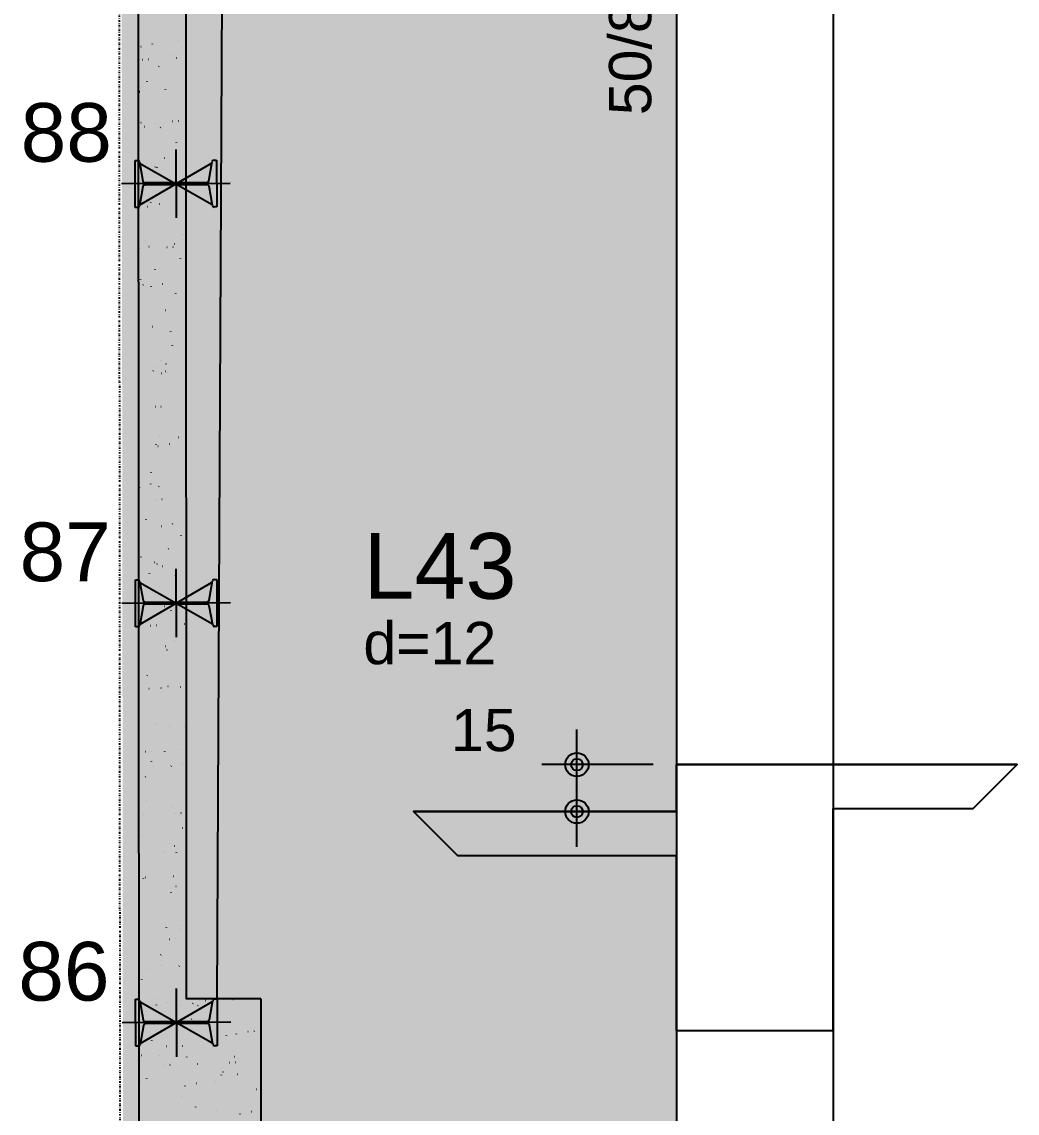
# Model space of a CAD drawing. Header units: millimetres. Extents: x 2609 to 8562, y 1432 to 7136.
# Drawn here: x 3730.1 to 4048, y 2367.9 to 2716.6 of the extents above; entities that cross this region are included whole.
import ezdxf

# ---------------------------------------------------------------- set-up
doc = ezdxf.new("R2010")
doc.units = ezdxf.units.MM
doc.linetypes.add('ESTILO_TQS_0003', pattern=[1.5, 0.5, -0.4, 0.1, -0.5])
for name, color, linetype in [('1', 4, 'Continuous'), ('10', 13, 'Continuous'), ('11', 22, 'Continuous'), ('13', 76, 'Continuous'), ('133', 176, 'Continuous'), ('18', 9, 'Continuous'), ('19', 5, 'Continuous'), ('24', 5, 'ESTILO_TQS_0003'), ('26', 1, 'Continuous'), ('30', 15, 'Continuous'), ('49', 20, 'Continuous'), ('51', 6, 'Continuous'), ('52', 21, 'Continuous')]:
    doc.layers.add(name, color=color, linetype=linetype)
doc.styles.get("Standard").update_dxf_attribs({"font": 'arial.ttf'})

# ---------------------------------------------------------------- blocks, each defined once
blk = doc.blocks.new('_H9EFD498501-008')
for p, q in [((221.33624, 686.966071), (221.411169, 686.969342)), ((191.437375, 685.660658), (191.437375, 685.660658)), ((191.664508, 685.670575), (191.739437, 685.673847)), ((196.880736, 685.103059), (196.890525, 685.177417)), ((200.506085, 686.056607), (200.581014, 686.059878)), ((204.868099, 684.869116), (204.941321, 684.885349)), ((208.529209, 685.680765), (208.602431, 685.696997)), ((210.1554, 685.013815), (210.201057, 685.073316)), ((210.621448, 686.498253), (210.696377, 686.501525)), ((212.494664, 686.580039), (212.569592, 686.583311)), ((191.437375, 681.891596), (191.437375, 681.891596)), ((191.437375, 681.891596), (191.437375, 681.891596)), ((191.437375, 681.891596), (191.437375, 681.891596)), ((208.14405, 680.617023), (208.153839, 680.691381)), ((203.900377, 676.862109), (203.946034, 676.921611)), ((226.092313, 676.683853), (226.165535, 676.700086)), ((228.132336, 676.816124), (228.177993, 676.875626)), ((195.392737, 673.800587), (195.402526, 673.874946)), ((219.304574, 675.350224), (219.314364, 675.424582)), ((222.431203, 675.872205), (222.504425, 675.888438)), ((200.156494, 671.982986), (200.202151, 672.042488)), ((205.223985, 672.057456), (205.297208, 672.073689)), ((191.437375, 669.001039), (191.437375, 669.001039)), ((192.043989, 669.135522), (192.117211, 669.151755)), ((197.759496, 668.859157), (197.805153, 668.918659)), ((206.553262, 668.533789), (206.563051, 668.608147)), ((210.048424, 666.3691), (210.123353, 666.372371)), ((220.163787, 666.810746), (220.238716, 666.814017)), ((221.877313, 668.664419), (221.92297, 668.72392)), ((222.037003, 666.892532), (222.111932, 666.895804)), ((191.437375, 665.556524), (191.437375, 665.556524)), ((191.437375, 665.556524), (191.437375, 665.556524)), ((191.437375, 665.556524), (191.437375, 665.556524)), ((199.333632, 665.901282), (199.408561, 665.904553)), ((201.206847, 665.983068), (201.281776, 665.98634)), ((217.640365, 662.709302), (217.650155, 662.78366)), ((218.13343, 663.785296), (218.179087, 663.844797)), ((222.787089, 663.060545), (222.860311, 663.076778)), ((191.437375, 660.62001), (191.437375, 660.62001)), ((191.504472, 660.707452), (191.550129, 660.766953)), ((193.801949, 661.717353), (193.811738, 661.791712)), ((205.945983, 659.326962), (206.019205, 659.343195)), ((209.607093, 660.13861), (209.680315, 660.154843)), ((215.736432, 660.661467), (215.782089, 660.720968)), ((191.437375, 656.110481), (191.437375, 656.110481)), ((191.437375, 656.110481), (191.437375, 656.110481)), ((191.437375, 656.110481), (191.437375, 656.110481)), ((204.889053, 655.892867), (204.898842, 655.967225)), ((228.903679, 658.223266), (228.913469, 658.297624)), ((209.481408, 652.509761), (209.527065, 652.569263)), ((192.13774, 649.076431), (192.147529, 649.15079)), ((216.152367, 651.40683), (216.162156, 651.481189)), ((223.509087, 650.33005), (223.582309, 650.346283)), ((227.170197, 651.141699), (227.243419, 651.157932)), ((191.437375, 645.452389), (191.437375, 645.452389)), ((191.437375, 645.452389), (191.437375, 645.452389)), ((198.760608, 645.772128), (198.835537, 645.7754)), ((205.737525, 647.630638), (205.783182, 647.69014)), ((206.30187, 646.515302), (206.375092, 646.531535)), ((208.875971, 646.213775), (208.9509, 646.217046)), ((210.749187, 646.295561), (210.824115, 646.298832)), ((219.590763, 646.681592), (219.665692, 646.684864)), ((227.312891, 646.140031), (227.322681, 646.21439)), ((229.706127, 647.123239), (229.781055, 647.12651)), ((191.437375, 643.756634), (191.437375, 643.756634)), ((191.437375, 643.219923), (191.437375, 643.219923)), ((193.121873, 643.593367), (193.195096, 643.6096)), ((203.340527, 644.50681), (203.386184, 644.566311)), ((203.401054, 644.590395), (203.410843, 644.664753)), ((227.458344, 644.312071), (227.504001, 644.371572)), ((214.561579, 639.323596), (214.571368, 639.397954)), ((223.714461, 639.432948), (223.760118, 639.492449)), ((197.085503, 636.355104), (197.13116, 636.414605)), ((210.684977, 634.596456), (210.758199, 634.612689)), ((221.317463, 636.309119), (221.36312, 636.36862)), ((223.864973, 637.518391), (223.938195, 637.534624)), ((193.341621, 631.475981), (193.387278, 631.535482)), ((201.810266, 632.507161), (201.820056, 632.581519)), ((207.023867, 633.784808), (207.097089, 633.801041)), ((225.648682, 633.499109), (225.658472, 633.573468)), ((191.437375, 630.329366), (191.437375, 630.329366)), ((191.437375, 630.329366), (191.437375, 630.329366)), ((191.437375, 630.329366), (191.437375, 630.329366)), ((191.437375, 628.99432), (191.437375, 628.99432)), ((191.437375, 628.99432), (191.437375, 628.99432)), ((191.437375, 628.99432), (191.437375, 628.99432)), ((215.062439, 628.157413), (215.108096, 628.216915)), ((191.437375, 625.348254), (191.437375, 625.348254)), ((191.437375, 625.348254), (191.437375, 625.348254)), ((191.437375, 625.348254), (191.437375, 625.348254)), ((197.588155, 625.616803), (197.663084, 625.620075)), ((199.46137, 625.69859), (199.536299, 625.701861)), ((208.302947, 626.084621), (208.377876, 626.087893)), ((212.89737, 626.682674), (212.907159, 626.757033)), ((218.41831, 626.526267), (218.493239, 626.529539)), ((220.291526, 626.608054), (220.366454, 626.611325)), ((224.586971, 624.787896), (224.660193, 624.804129)), ((228.248081, 625.599545), (228.321303, 625.615778)), ((229.133103, 626.994085), (229.208031, 626.997357)), ((207.379754, 620.973148), (207.452976, 620.989381)), ((211.318557, 623.27829), (211.364214, 623.337792)), ((224.160684, 622.196638), (224.170473, 622.270996)), ((191.437375, 617.438808), (191.437375, 617.438808)), ((194.199758, 618.051213), (194.27298, 618.067446)), ((200.146057, 619.866239), (200.155847, 619.940597)), ((208.921558, 620.154462), (208.967216, 620.213963)), ((211.409371, 615.380203), (211.419161, 615.454561)), ((229.295492, 615.0806), (229.34115, 615.140101)), ((202.666535, 612.002756), (202.712192, 612.062257)), ((224.942857, 611.976237), (225.01608, 611.99247)), ((226.898494, 611.956771), (226.944151, 612.016272)), ((198.658059, 608.563767), (198.667848, 608.638126)), ((198.922652, 607.123633), (198.968309, 607.183134)), ((208.101751, 608.242653), (208.174973, 608.258886)), ((211.762861, 609.054302), (211.836083, 609.070535)), ((222.569896, 610.113404), (222.579685, 610.187762)), ((227.96065, 606.83876), (228.035578, 606.842032)), ((229.833865, 606.920547), (229.908794, 606.923818)), ((191.437375, 605.24412), (191.437375, 605.24412)), ((191.437375, 605.24412), (191.437375, 605.24412)), ((191.437375, 604.54825), (191.437375, 604.54825)), ((191.437375, 604.54825), (191.437375, 604.54825)), ((191.437375, 604.54825), (191.437375, 604.54825)), ((196.525654, 603.999804), (196.571311, 604.059306)), ((197.015131, 605.48765), (197.09006, 605.490921)), ((207.130494, 605.929296), (207.205423, 605.932567)), ((209.00371, 606.011082), (209.078638, 606.014354)), ((209.818583, 603.296968), (209.828373, 603.371327)), ((217.845286, 606.397114), (217.920215, 606.400385)), ((220.643471, 603.805065), (220.689128, 603.864567)), ((229.325965, 600.057391), (229.399187, 600.073624)), ((191.437375, 597.368631), (191.437375, 597.368631)), ((191.437375, 597.368631), (191.437375, 597.368631)), ((197.067271, 596.480533), (197.07706, 596.554892)), ((216.899588, 598.925942), (216.945245, 598.985444)), ((220.905687, 597.472482), (220.915476, 597.54684)), ((225.664855, 599.245742), (225.738077, 599.261975)), ((208.457638, 595.430994), (208.53086, 595.447227)), ((214.50259, 595.802114), (214.548247, 595.861615)), ((191.437375, 591.657692), (191.437375, 591.657692)), ((191.437375, 591.657692), (191.437375, 591.657692)), ((191.437375, 591.657692), (191.437375, 591.657692)), ((191.616532, 591.69741), (191.689754, 591.713643)), ((195.277642, 592.509059), (195.350864, 592.525292)), ((208.154374, 590.656047), (208.164164, 590.730405)), ((206.55747, 585.800143), (206.632399, 585.803414)), ((208.247566, 587.650408), (208.293223, 587.709909)), ((216.672833, 586.241789), (216.747762, 586.24506)), ((218.546049, 586.323575), (218.620977, 586.326847)), ((219.417688, 586.17001), (219.427478, 586.244369)), ((226.020742, 586.434082), (226.093964, 586.450315)), ((227.387626, 586.709607), (227.462554, 586.712878)), ((191.437375, 585.139985), (191.437375, 585.139985)), ((191.437375, 585.139985), (191.437375, 585.139985)), ((191.437375, 585.139985), (191.437375, 585.139985)), ((195.403062, 583.839611), (195.412851, 583.91397)), ((195.842678, 585.332325), (195.917607, 585.335596)), ((197.715893, 585.414111), (197.790822, 585.417382)), ((204.503683, 582.771285), (204.54934, 582.830786)), ((209.179635, 582.700499), (209.252858, 582.716732)), ((212.840745, 583.512148), (212.913968, 583.528381)), ((191.972418, 578.885751), (192.045641, 578.901984)), ((202.106685, 579.647456), (202.152342, 579.706958)), ((206.666376, 579.353575), (206.676165, 579.427933)), ((226.224502, 579.452717), (226.270159, 579.512219)), ((191.437375, 578.767135), (191.437375, 578.767135)), ((191.437375, 578.767135), (191.437375, 578.767135)), ((193.915063, 572.53714), (193.924852, 572.611498)), ((217.8269, 574.086776), (217.83669, 574.161134)), ((222.480619, 574.573594), (222.526276, 574.633096)), ((226.742739, 573.703588), (226.815961, 573.719821)), ((195.851661, 571.495751), (195.897319, 571.555252)), ((209.535522, 569.88884), (209.608744, 569.905073)), ((220.083621, 571.449766), (220.129278, 571.509267)), ((191.437375, 565.876577), (191.437375, 565.876577)), ((191.437375, 565.876577), (191.437375, 565.876577)), ((191.437375, 565.876577), (191.437375, 565.876577)), ((191.437375, 565.742941), (191.437375, 565.742941)), ((191.437375, 565.742941), (191.437375, 565.742941)), ((191.437375, 565.742941), (191.437375, 565.742941)), ((191.437375, 565.03585), (191.437375, 565.03585)), ((191.437375, 565.03585), (191.437375, 565.03585)), ((192.107779, 566.616628), (192.153436, 566.676129)), ((192.694416, 566.155256), (192.767638, 566.171489)), ((195.269654, 565.203171), (195.344583, 565.206443)), ((196.355526, 566.966905), (196.428748, 566.983138)), ((205.075588, 567.270341), (205.085377, 567.344699)), ((205.385017, 565.644817), (205.459946, 565.648089)), ((207.258233, 565.726604), (207.333161, 565.729875)), ((216.099809, 566.112635), (216.174738, 566.115907)), ((226.215173, 566.554282), (226.290101, 566.557553)), ((228.088388, 566.636068), (228.163317, 566.63934)), ((228.914004, 568.262289), (228.923793, 568.336648)), ((213.828597, 563.29806), (213.874254, 563.357562)), ((216.162691, 561.445854), (216.172481, 561.520212)), ((192.324275, 560.453906), (192.334065, 560.528264)), ((210.084715, 558.418937), (210.130372, 558.478438)), ((213.91863, 557.969993), (213.991852, 557.986226)), ((227.098626, 560.891928), (227.171848, 560.908161)), ((203.411379, 554.629419), (203.421168, 554.703777)), ((207.687716, 555.295108), (207.733374, 555.35461)), ((210.25752, 557.158345), (210.330742, 557.174578)), ((227.426005, 556.959818), (227.435795, 557.034176)), ((191.437375, 553.717234), (191.437375, 553.717234)), ((191.437375, 553.717234), (191.437375, 553.717234)), ((191.437375, 552.986019), (191.437375, 552.986019)), ((191.437375, 552.986019), (191.437375, 552.986019)), ((193.050302, 553.343597), (193.123525, 553.35983)), ((214.674693, 550.143383), (214.684482, 550.217741)), ((227.820623, 548.161434), (227.893845, 548.177667)), ((228.061651, 550.221246), (228.107308, 550.280748)), ((191.437375, 544.931716), (191.437375, 544.931716)), ((191.437375, 544.931716), (191.437375, 544.931716)), ((191.437375, 544.931716), (191.437375, 544.931716)), ((194.097201, 545.047846), (194.17213, 545.051118)), ((195.970416, 545.129632), (196.045345, 545.132904)), ((201.432693, 547.143403), (201.47835, 547.202904)), ((204.811993, 545.515664), (204.886922, 545.518935)), ((210.613406, 544.346685), (210.686628, 544.362918)), ((214.927356, 545.95731), (215.002285, 545.960582)), ((216.800572, 546.039097), (216.8755, 546.042368)), ((225.642149, 546.425128), (225.717077, 546.4284)), ((225.664652, 547.097418), (225.710309, 547.156919)), ((225.835217, 544.876584), (225.845007, 544.950942)), ((193.7723, 540.613102), (193.845522, 540.629335)), ((197.43341, 541.424751), (197.506632, 541.440984)), ((197.68881, 542.26428), (197.734467, 542.323781)), ((201.92338, 543.326947), (201.93317, 543.401306)), ((191.437375, 540.095462), (191.437375, 540.095462)), ((191.437375, 540.095462), (191.437375, 540.095462)), ((191.437375, 540.095462), (191.437375, 540.095462)), ((195.291812, 539.140451), (195.337469, 539.199952)), ((213.083905, 538.060148), (213.093694, 538.134507)), ((219.409629, 538.945712), (219.455286, 539.005214)), ((191.437375, 534.117251), (191.437375, 534.117251)), ((191.437375, 534.117251), (191.437375, 534.117251)), ((215.665746, 534.066589), (215.711403, 534.126091)), ((228.17651, 535.349774), (228.249732, 535.366007)), ((200.332592, 531.243713), (200.342382, 531.318072)), ((211.335404, 531.616191), (211.408626, 531.632424)), ((213.268748, 530.94276), (213.314405, 531.002262)), ((214.996514, 532.427839), (215.069736, 532.444072)), ((224.171008, 532.235662), (224.180798, 532.31002)), ((191.437375, 527.204904), (191.437375, 527.204904)), ((191.437375, 527.204904), (191.437375, 527.204904)), ((194.128187, 527.801443), (194.201409, 527.817675)), ((191.437375, 524.827581), (191.437375, 524.827581)), ((191.437375, 524.827581), (191.437375, 524.827581)), ((193.524177, 524.918693), (193.599106, 524.921964)), ((203.63954, 525.360339), (203.714469, 525.36361)), ((205.512756, 525.442125), (205.587684, 525.445397)), ((211.419696, 525.419226), (211.429485, 525.493585)), ((214.354332, 525.828157), (214.429261, 525.831428)), ((224.469696, 526.269803), (224.544624, 526.273075)), ((226.342911, 526.35159), (226.41784, 526.354861)), ((207.013724, 522.791055), (207.059381, 522.850556)), ((222.68301, 520.93319), (222.692799, 521.007549)), ((228.898507, 522.619279), (228.97173, 522.635512)), ((198.668383, 518.602791), (198.678173, 518.67715)), ((203.269841, 517.911932), (203.315498, 517.971433)), ((211.69129, 518.804531), (211.764513, 518.820764)), ((191.437375, 514.314346), (191.437375, 514.314346)), ((191.437375, 514.314346), (191.437375, 514.314346)), ((191.437375, 514.314346), (191.437375, 514.314346)), ((194.850184, 515.070948), (194.923406, 515.087181)), ((198.511294, 515.882596), (198.584516, 515.898829)), ((200.872843, 514.788103), (200.9185, 514.847604)), ((209.931697, 514.116755), (209.941487, 514.191113)), ((224.99066, 514.593364), (225.036317, 514.652866)), ((221.246777, 509.714241), (221.292434, 509.773743)), ((229.254394, 509.80762), (229.327616, 509.823853)), ((194.61782, 506.636397), (194.663477, 506.695899)), ((197.180385, 507.30032), (197.190174, 507.374678)), ((212.413288, 506.074036), (212.48651, 506.090269)), ((213.181879, 505.672832), (213.256808, 505.676103)), ((215.055095, 505.754618), (215.130023, 505.75789)), ((216.074398, 506.885685), (216.14762, 506.901918)), ((218.849779, 506.590412), (218.895436, 506.649914)), ((221.092222, 508.849956), (221.102011, 508.924314)), ((223.896672, 506.14065), (223.9716, 506.143921)), ((191.437375, 504.723446), (191.437375, 504.723446)), ((191.437375, 504.723446), (191.437375, 504.723446)), ((191.437375, 504.723446), (191.437375, 504.723446)), ((191.437375, 502.491562), (191.437375, 502.491562)), ((192.351724, 504.763368), (192.426653, 504.766639)), ((194.224939, 504.845154), (194.299868, 504.848425)), ((195.206071, 502.259288), (195.279293, 502.275521)), ((203.066516, 505.231186), (203.141445, 505.234457)), ((208.340909, 502.033521), (208.350699, 502.107879)), ((191.437375, 501.423789), (191.437375, 501.423789)), ((191.437375, 501.423789), (191.437375, 501.423789)), ((195.589597, 495.217086), (195.599386, 495.291444)), ((212.594755, 498.438707), (212.640413, 498.498208)), ((219.428013, 496.209034), (219.437802, 496.283392)), ((229.976392, 497.077125), (230.049614, 497.093358)), ((208.850873, 493.559584), (208.89653, 493.619085)), ((212.769174, 493.262377), (212.842397, 493.27861)), ((191.437375, 488.533231), (191.437375, 488.533231)), ((191.437375, 488.533231), (191.437375, 488.533231)), ((191.437375, 488.533231), (191.437375, 488.533231)), ((195.928068, 489.528794), (196.001291, 489.545027)), ((199.589178, 490.340442), (199.662401, 490.356675)), ((206.453875, 490.435755), (206.499532, 490.495256)), ((206.6767, 489.392599), (206.68649, 489.466957)), ((201.894063, 485.07586), (201.968992, 485.079132)), ((203.767279, 485.157647), (203.842207, 485.160918)), ((212.608855, 485.543678), (212.683784, 485.54695)), ((217.940014, 484.906563), (217.949804, 484.980921)), ((222.724219, 485.985325), (222.799147, 485.988596)), ((224.597434, 486.067111), (224.672363, 486.070382)), ((226.827809, 485.361893), (226.873466, 485.421395)), ((191.437375, 484.619312), (191.437375, 484.619312)), ((191.437375, 484.619312), (191.437375, 484.619312)), ((191.7787, 484.634214), (191.853628, 484.637486)), ((193.925388, 482.576164), (193.935177, 482.650522)), ((200.198851, 482.284049), (200.244508, 482.343551)), ((217.152282, 481.343531), (217.225504, 481.359764)), ((224.43081, 482.238064), (224.476468, 482.297566)), ((205.188702, 478.090127), (205.198491, 478.164486)), ((213.491172, 480.531882), (213.564394, 480.548115)), ((229.100539, 479.639764), (229.110328, 479.714122)), ((191.437375, 475.642673), (191.437375, 475.642673)), ((191.437375, 475.642673), (191.437375, 475.642673)), ((194.05797, 474.281097), (194.103627, 474.340599)), ((196.283955, 476.717134), (196.357177, 476.733367)), ((196.454968, 477.404926), (196.500625, 477.464428)), ((191.437375, 470.865872), (191.437375, 470.865872)), ((191.437375, 470.865872), (191.437375, 470.865872)), ((192.437389, 471.273692), (192.447179, 471.34805)), ((216.349226, 472.823328), (216.359016, 472.897687)), ((218.175787, 474.086359), (218.221444, 474.14586)), ((213.847059, 467.720223), (213.920281, 467.736456)), ((214.431904, 469.207236), (214.477561, 469.266737)), ((191.437375, 464.515177), (191.437375, 464.515177)), ((192.479462, 464.560675), (192.554391, 464.563947)), ((197.005953, 463.986639), (197.079175, 464.002872)), ((200.667063, 464.798288), (200.740285, 464.814521)), ((201.321039, 464.946707), (201.395968, 464.949978)), ((203.597914, 466.006893), (203.607703, 466.081252)), ((211.436402, 465.388353), (211.511331, 465.391625)), ((212.034906, 466.083407), (212.080563, 466.142908)), ((213.309618, 465.47014), (213.384546, 465.473411)), ((222.151194, 465.856171), (222.226123, 465.859443)), ((227.43633, 466.998842), (227.446119, 467.0732)), ((191.437375, 463.677834), (191.437375, 463.677834)), ((191.437375, 463.677834), (191.437375, 463.677834)), ((191.437375, 463.677834), (191.437375, 463.677834)), ((191.437375, 462.752116), (191.437375, 462.752116)), ((191.437375, 462.752116), (191.437375, 462.752116)), ((191.437375, 462.752116), (191.437375, 462.752116)), ((205.779882, 457.931701), (205.825539, 457.991203)), ((214.685017, 460.182406), (214.694807, 460.256765)), ((230.011842, 457.885716), (230.057499, 457.945218)), ((201.933705, 453.365971), (201.943494, 453.44033)), ((214.569056, 454.989728), (214.642278, 455.005961)), ((218.230166, 455.801377), (218.303388, 455.81761)), ((225.948331, 455.69637), (225.958121, 455.770729)), ((191.437375, 449.861558), (191.437375, 449.861558)), ((191.437375, 449.861558), (191.437375, 449.861558)), ((197.361839, 451.17498), (197.435061, 451.191213)), ((199.639001, 449.92875), (199.684658, 449.988251)), ((202.035999, 453.052578), (202.081656, 453.11208)), ((213.197019, 448.879935), (213.206808, 448.954293)), ((223.756818, 449.734011), (223.802475, 449.793512)), ((191.437375, 444.411042), (191.437375, 444.411042)), ((191.437375, 444.411042), (191.437375, 444.411042)), ((191.437375, 444.411042), (191.437375, 444.411042)), ((200.148586, 444.791382), (200.223515, 444.794653)), ((202.021802, 444.873168), (202.09673, 444.87644)), ((210.863378, 445.2592), (210.938307, 445.262471)), ((220.012935, 444.854888), (220.058592, 444.914389)), ((220.978742, 445.700846), (221.05367, 445.704118)), ((222.851957, 445.782632), (222.926886, 445.785904)), ((224.357543, 443.613136), (224.367333, 443.687494)), ((193.383978, 441.777044), (193.429635, 441.836545)), ((200.445706, 442.0635), (200.455496, 442.137858)), ((214.924943, 442.178069), (214.998165, 442.194302)), ((217.615937, 441.731059), (217.661594, 441.79056)), ((191.437375, 439.240183), (191.437375, 439.240183)), ((191.437375, 436.971), (191.437375, 436.971)), ((191.437375, 436.971), (191.437375, 436.971)), ((191.437375, 436.971), (191.437375, 436.971)), ((198.083837, 438.444485), (198.157059, 438.460718)), ((201.744947, 439.256134), (201.818169, 439.272367)), ((211.606231, 436.796701), (211.61602, 436.871059)), ((211.360914, 433.579353), (211.406571, 433.638855)), ((198.854918, 429.980266), (198.864708, 430.054624)), ((215.64694, 429.447574), (215.720163, 429.463807)), ((219.30805, 430.259222), (219.381273, 430.275455)), ((222.693334, 430.972214), (222.703124, 431.046572)), ((198.439723, 425.632826), (198.512945, 425.649059)), ((205.220033, 425.576402), (205.26569, 425.635903)), ((207.617031, 428.70023), (207.662688, 428.759732)), ((220.405717, 425.571693), (220.480646, 425.574964)), ((229.337849, 425.381663), (229.383507, 425.441164)), ((191.437375, 424.306908), (191.437375, 424.306908)), ((191.437375, 424.306908), (191.437375, 424.306908)), ((191.437375, 424.080443), (191.437375, 424.080443)), ((191.437375, 424.080443), (191.437375, 424.080443)), ((199.575562, 424.662228), (199.650491, 424.6655)), ((209.690925, 425.103875), (209.765854, 425.107146)), ((209.942022, 424.155779), (209.951811, 424.230137)), ((211.564141, 425.185661), (211.639069, 425.188933)), ((197.497537, 419.669931), (197.497537, 419.669931)), ((197.497537, 419.669931), (197.497537, 419.669931)), ((199.869303, 418.603195), (199.869303, 418.603195)), ((199.869303, 418.603195), (199.869303, 418.603195)), ((221.205336, 419.669743), (221.215125, 419.744101)), ((225.593967, 420.50254), (225.639624, 420.562041)), ((216.002827, 416.635914), (216.076049, 416.652147)), ((223.196969, 417.378711), (223.242626, 417.438212)), ((208.125946, 414.889652), (208.125946, 414.889652)), ((208.125946, 414.889652), (208.125946, 414.889652)), ((208.688786, 414.636506), (208.688786, 414.636506)), ((217.910305, 410.488996), (217.910305, 410.488996)), ((217.910305, 410.488996), (217.910305, 410.488996)), ((219.880035, 409.603082), (219.880035, 409.603082)), ((219.880035, 409.603082), (219.880035, 409.603082)), ((219.880035, 409.603082), (219.880035, 409.603082)), ((227.323779, 406.255151), (227.323779, 406.255151)), ((227.323779, 406.255151), (227.323779, 406.255151)), ((228.307807, 405.812571), (228.307807, 405.812571)), ((228.307807, 405.812571), (228.307807, 405.812571)), ((229.948057, 405.884185), (230.022985, 405.887457))]:
    blk.add_line(p, q)
blk = doc.blocks.new('_H9EFD498501-009')
for p, q in [((191.437375, 991.264981), (191.437375, 991.264981)), ((191.437375, 991.264981), (191.437375, 991.264981)), ((191.437375, 991.264981), (191.437375, 991.264981)), ((191.933489, 991.374967), (192.006711, 991.391199)), ((195.594599, 992.186615), (195.667821, 992.202848)), ((203.928705, 993.155924), (203.974363, 993.215426)), ((191.437375, 987.222679), (191.437375, 987.222679)), ((191.437375, 987.222679), (191.437375, 987.222679)), ((191.437375, 987.222679), (191.437375, 987.222679)), ((192.467293, 987.267646), (192.542222, 987.270917)), ((194.340508, 987.349432), (194.415437, 987.352704)), ((201.313757, 988.893402), (201.323547, 988.96776)), ((203.182085, 987.735464), (203.257014, 987.738735)), ((197.673682, 985.004219), (197.719339, 985.06372)), ((193.929799, 980.125096), (193.975456, 980.184597)), ((191.437375, 978.374423), (191.437375, 978.374423)), ((191.437375, 978.374423), (191.437375, 978.374423)), ((191.437375, 976.876906), (191.437375, 976.876906)), ((191.437375, 976.876906), (191.437375, 976.876906)), ((191.532801, 977.001267), (191.578458, 977.060768)), ((192.289376, 978.563307), (192.362598, 978.57954)), ((199.825759, 977.590931), (199.835548, 977.665289)), ((191.437375, 967.118544), (191.437375, 967.118544)), ((191.437375, 967.118544), (191.437375, 967.118544)), ((191.894269, 967.138492), (191.969197, 967.141764)), ((196.672483, 966.644461), (196.745705, 966.660694)), ((202.009632, 967.580139), (202.084561, 967.58341)), ((203.882848, 967.661925), (203.957776, 967.665196)), ((191.437375, 965.483865), (191.437375, 965.483865)), ((191.437375, 965.483865), (191.437375, 965.483865)), ((191.437375, 965.483865), (191.437375, 965.483865)), ((193.011373, 965.832812), (193.084595, 965.849045)), ((198.234971, 965.507696), (198.24476, 965.582055)), ((203.254713, 960.651871), (203.30037, 960.711372)), ((199.51083, 955.772748), (199.556487, 955.832249)), ((191.437375, 952.593308), (191.437375, 952.593308)), ((191.437375, 952.593308), (191.437375, 952.593308)), ((193.36726, 953.021153), (193.440482, 953.037386)), ((196.570762, 952.866774), (196.580551, 952.941133)), ((197.113832, 952.648919), (197.159489, 952.70842)), ((191.437375, 947.014409), (191.437375, 947.014409)), ((191.437375, 945.251216), (191.437375, 945.251216)), ((191.437375, 945.251216), (191.437375, 945.251216)), ((192.595031, 947.064954), (192.66996, 947.068225)), ((201.436608, 947.450985), (201.511537, 947.454257)), ((195.082763, 941.564303), (195.092553, 941.638661)), ((191.437375, 939.70275), (191.437375, 939.70275)), ((191.437375, 939.70275), (191.437375, 939.70275)), ((191.437375, 939.70275), (191.437375, 939.70275)), ((194.089257, 940.290658), (194.162479, 940.306891)), ((197.750367, 941.102307), (197.823589, 941.11854)), ((206.243288, 936.297504), (206.253077, 936.371862)), ((205.091862, 931.4204), (205.137519, 931.479901)), ((193.491975, 929.481069), (193.501765, 929.555427)), ((202.694863, 928.296571), (202.740521, 928.356072)), ((191.437375, 926.910275), (191.437375, 926.910275)), ((191.437375, 926.910275), (191.437375, 926.910275)), ((191.437375, 926.910275), (191.437375, 926.910275)), ((191.437375, 926.812192), (191.437375, 926.812192)), ((191.437375, 926.812192), (191.437375, 926.812192)), ((194.445144, 927.478999), (194.518366, 927.495232)), ((200.264155, 927.29566), (200.339084, 927.298932)), ((202.13737, 927.377446), (202.212299, 927.380718)), ((204.579079, 923.656582), (204.588868, 923.73094)), ((196.43984, 920.144865), (196.485497, 920.204367)), ((191.437375, 913.921635), (191.437375, 913.921635)), ((191.437375, 913.921635), (191.437375, 913.921635)), ((191.437375, 913.921635), (191.437375, 913.921635)), ((191.437375, 913.874833), (191.437375, 913.874833)), ((191.437375, 913.625527), (191.437375, 913.625527)), ((191.437375, 913.625527), (191.437375, 913.625527)), ((191.437375, 913.625527), (191.437375, 913.625527)), ((191.827766, 916.840147), (191.837556, 916.914505)), ((192.695957, 915.265742), (192.741614, 915.325244)), ((195.167141, 914.748504), (195.240364, 914.764737)), ((198.828251, 915.560152), (198.901474, 915.576385)), ((203.09108, 912.354111), (203.10087, 912.428469)), ((191.437375, 906.80614), (191.437375, 906.80614)), ((191.437375, 906.80614), (191.437375, 906.80614)), ((199.691131, 907.166507), (199.76606, 907.169778)), ((191.437375, 901.031077), (191.437375, 901.031077)), ((191.437375, 901.031077), (191.437375, 901.031077)), ((195.523028, 901.936844), (195.59625, 901.953077)), ((201.500292, 900.270876), (201.510082, 900.345235)), ((202.020871, 895.792517), (202.066528, 895.852019)), ((196.245026, 889.20635), (196.318248, 889.222583)), ((198.276988, 890.913394), (198.322645, 890.972896)), ((199.906136, 890.017998), (199.979358, 890.034231)), ((191.437375, 888.140519), (191.437375, 888.140519)), ((191.437375, 888.140519), (191.437375, 888.140519)), ((191.437375, 888.140519), (191.437375, 888.140519)), ((191.437375, 886.702005), (191.437375, 886.702005)), ((191.437375, 886.702005), (191.437375, 886.702005)), ((191.437375, 886.702005), (191.437375, 886.702005)), ((195.87999, 887.789565), (195.925647, 887.849067)), ((198.518678, 887.011182), (198.593607, 887.014453)), ((199.836083, 887.629954), (199.845873, 887.704313)), ((200.391893, 887.092968), (200.466822, 887.096239)), ((191.437375, 881.999837), (191.437375, 881.999837)), ((191.437375, 881.999837), (191.437375, 881.999837)), ((191.437375, 875.249962), (191.437375, 875.249962)), ((191.437375, 875.249962), (191.437375, 875.249962)), ((196.600912, 876.39469), (196.674134, 876.410923)), ((198.348085, 876.327483), (198.357874, 876.401841)), ((191.437375, 866.597871), (191.437375, 866.597871)), ((191.437375, 866.597871), (191.437375, 866.597871)), ((197.945654, 866.882028), (198.020583, 866.8853)), ((203.85802, 866.561046), (203.903677, 866.620548)), ((191.437375, 862.359404), (191.437375, 862.359404)), ((191.437375, 862.359404), (191.437375, 862.359404)), ((191.437375, 862.359404), (191.437375, 862.359404)), ((196.757297, 864.244249), (196.767086, 864.318607)), ((197.32291, 863.664195), (197.396132, 863.680428)), ((200.98402, 864.475844), (201.057242, 864.492077)), ((201.461022, 863.437217), (201.506679, 863.496719)), ((195.205998, 855.285512), (195.251655, 855.345013)), ((195.093088, 851.603327), (195.102877, 851.677685)), ((197.678796, 850.852536), (197.752018, 850.868769)), ((191.437375, 850.374148), (191.437375, 850.374148)), ((191.437375, 850.374148), (191.437375, 850.374148)), ((191.437375, 850.374148), (191.437375, 850.374148)), ((191.437375, 849.468846), (191.437375, 849.468846)), ((191.437375, 849.468846), (191.437375, 849.468846)), ((191.462115, 850.406389), (191.507772, 850.46589)), ((191.437375, 846.493736), (191.437375, 846.493736)), ((191.437375, 846.493736), (191.437375, 846.493736)), ((191.437375, 846.493736), (191.437375, 846.493736)), ((196.773201, 846.726703), (196.84813, 846.729974)), ((198.646416, 846.808489), (198.721345, 846.811761)), ((193.605089, 840.300855), (193.614879, 840.375214)), ((198.400794, 838.122041), (198.474016, 838.138274)), ((202.061904, 838.93369), (202.135126, 838.949923)), ((191.437375, 836.578289), (191.437375, 836.578289)), ((191.437375, 836.578289), (191.437375, 836.578289)), ((191.437375, 836.578289), (191.437375, 836.578289)), ((204.765614, 835.034056), (204.775403, 835.108415)), ((200.787029, 830.933164), (200.832686, 830.992665)), ((191.437375, 826.389601), (191.437375, 826.389601)), ((191.437375, 826.389601), (191.437375, 826.389601)), ((192.014301, 828.217621), (192.024091, 828.291979)), ((196.200177, 826.59755), (196.275106, 826.600821)), ((206.31554, 827.039196), (206.345897, 827.040521)), ((191.437375, 823.835433), (191.437375, 823.835433)), ((191.437375, 823.835433), (191.437375, 823.835433)), ((191.437375, 823.687731), (191.437375, 823.687731)), ((191.437375, 823.687731), (191.437375, 823.687731)), ((194.646148, 822.930212), (194.691805, 822.989714)), ((197.043146, 826.054041), (197.088804, 826.113542)), ((198.75668, 825.310382), (198.829903, 825.326615)), ((203.101405, 822.393134), (203.111194, 822.467493)), ((191.437375, 818.748458), (191.437375, 818.748458)), ((191.437375, 818.748458), (191.437375, 818.748458)), ((199.478678, 812.579887), (199.5519, 812.59612)), ((203.139788, 813.391536), (203.21301, 813.407769)), ((191.437375, 810.797173), (191.437375, 810.797173)), ((191.437375, 810.797173), (191.437375, 810.797173)), ((191.437375, 810.797173), (191.437375, 810.797173)), ((201.613406, 811.090663), (201.623196, 811.165021)), ((191.437375, 806.285466), (191.437375, 806.285466)), ((191.437375, 806.285466), (191.437375, 806.285466)), ((191.437375, 806.285466), (191.437375, 806.285466)), ((195.027724, 806.442224), (195.102653, 806.445496)), ((196.900939, 806.524011), (196.975868, 806.527282)), ((205.742516, 806.910042), (205.817445, 806.913314)), ((199.834565, 799.768227), (199.907787, 799.78446)), ((200.022618, 799.007429), (200.032408, 799.081787)), ((200.22718, 798.577864), (200.272837, 798.637366)), ((202.624178, 801.701693), (202.669835, 801.761194)), ((191.437375, 797.906615), (191.437375, 797.906615)), ((191.437375, 797.906615), (191.437375, 797.906615)), ((193.972156, 790.426159), (194.017813, 790.48566)), ((191.437375, 787.122768), (191.437375, 787.122768)), ((191.437375, 786.181332), (191.437375, 786.181332)), ((191.437375, 786.181332), (191.437375, 786.181332)), ((191.437375, 785.016058), (191.437375, 785.016058)), ((191.437375, 785.016058), (191.437375, 785.016058)), ((191.437375, 785.016058), (191.437375, 785.016058)), ((194.4547, 786.313071), (194.529629, 786.316342)), ((198.358409, 786.366507), (198.368199, 786.440865)), ((200.556562, 787.037733), (200.629784, 787.053966)), ((204.217672, 787.849381), (204.290894, 787.865614)), ((204.570063, 786.754717), (204.644992, 786.757989)), ((196.870411, 775.064035), (196.8802, 775.138394)), ((200.912449, 774.226073), (200.985671, 774.242306)), ((205.808211, 774.225516), (205.853868, 774.285018)), ((191.437375, 772.1255), (191.437375, 772.1255)), ((191.437375, 772.1255), (191.437375, 772.1255)), ((191.437375, 766.077197), (191.437375, 766.077197)), ((191.437375, 766.077197), (191.437375, 766.077197)), ((191.437375, 766.077197), (191.437375, 766.077197)), ((193.282247, 766.157746), (193.357176, 766.161017)), ((195.155462, 766.239532), (195.230391, 766.242804)), ((199.553187, 766.073811), (199.598844, 766.133312)), ((203.997039, 766.625564), (204.071968, 766.628835)), ((195.279623, 762.980801), (195.289412, 763.055159)), ((195.809304, 761.194688), (195.854962, 761.254189)), ((201.634446, 761.495579), (201.707669, 761.511812)), ((205.295556, 762.307227), (205.368779, 762.32346)), ((191.437375, 759.234942), (191.437375, 759.234942)), ((191.437375, 759.234942), (191.437375, 759.234942)), ((191.437375, 759.234942), (191.437375, 759.234942)), ((193.412306, 758.070859), (193.457963, 758.13036)), ((206.366727, 757.156314), (206.376516, 757.230673)), ((191.437375, 755.497079), (191.437375, 755.497079)), ((191.437375, 755.497079), (191.437375, 755.497079)), ((193.615414, 750.339879), (193.625203, 750.414237)), ((191.437375, 746.344385), (191.437375, 746.344385)), ((191.437375, 746.344385), (191.437375, 746.344385)), ((201.990333, 748.683919), (202.063555, 748.700152)), ((202.824586, 746.470239), (202.899515, 746.47351)), ((204.697802, 746.552025), (204.77273, 746.555297)), ((191.437375, 745.973062), (191.437375, 745.973062)), ((191.437375, 745.973062), (191.437375, 745.973062)), ((192.709223, 746.028592), (192.784152, 746.031864)), ((204.878728, 745.853843), (204.888517, 745.928201)), ((205.134219, 741.721463), (205.179876, 741.780964)), ((192.127415, 739.037408), (192.137205, 739.111766)), ((201.390336, 736.84234), (201.435993, 736.901841)), ((202.71233, 735.953424), (202.785553, 735.969657)), ((206.373441, 736.765073), (206.402925, 736.771609)), ((191.437375, 733.796034), (191.437375, 733.796034)), ((191.437375, 733.796034), (191.437375, 733.796034)), ((191.437375, 733.796034), (191.437375, 733.796034)), ((191.437375, 733.453827), (191.437375, 733.453827)), ((191.437375, 733.453827), (191.437375, 733.453827)), ((191.437375, 733.453827), (191.437375, 733.453827)), ((198.993338, 733.718511), (199.038995, 733.778012)), ((203.28794, 733.770609), (203.297729, 733.844967)), ((191.437375, 725.868928), (191.437375, 725.868928)), ((191.437375, 725.868928), (191.437375, 725.868928)), ((191.437375, 725.868928), (191.437375, 725.868928)), ((191.53677, 725.873267), (191.611699, 725.876539)), ((192.738314, 725.566805), (192.783971, 725.626307)), ((193.409985, 725.955054), (193.484914, 725.958325)), ((202.251562, 726.341085), (202.326491, 726.344357)), ((191.437375, 723.871389), (191.437375, 723.871389)), ((203.068217, 723.141765), (203.141439, 723.157998)), ((191.437375, 720.563269), (191.437375, 720.563269)), ((191.437375, 720.563269), (191.437375, 720.563269)), ((201.623731, 721.129687), (201.633521, 721.204045)), ((200.135732, 709.827215), (200.145522, 709.901574)), ((203.790215, 710.41127), (203.863437, 710.427503)), ((204.574369, 709.366163), (204.620026, 709.425664)), ((191.437375, 707.672712), (191.437375, 707.672712)), ((191.437375, 707.672712), (191.437375, 707.672712)), ((191.437375, 707.672712), (191.437375, 707.672712)), ((191.437375, 705.764793), (191.437375, 705.764793)), ((191.437375, 705.764793), (191.437375, 705.764793)), ((191.437375, 705.764793), (191.437375, 705.764793)), ((201.079109, 706.18576), (201.154038, 706.189032)), ((202.952325, 706.267547), (203.027253, 706.270818)), ((198.319345, 701.214457), (198.365002, 701.273959)), ((198.544944, 697.743981), (198.554734, 697.818339)), ((204.146101, 697.599611), (204.219323, 697.615844)), ((191.437375, 694.782154), (191.437375, 694.782154)), ((191.437375, 694.782154), (191.437375, 694.782154)), ((194.575463, 696.335334), (194.62112, 696.394836)), ((191.437375, 692.245699), (191.437375, 692.245699)), ((191.437375, 692.245699), (191.437375, 692.245699)), ((192.178464, 693.211505), (192.224122, 693.271007)), ((197.144481, 687.106402), (197.144481, 687.106402)), ((197.144481, 687.106402), (197.144481, 687.106402))]:
    blk.add_line(p, q)

msp = doc.modelspace()

# ---------------------------------------------------------------- linework, layer by layer
at = {"layer": '1'}
for p, q in [((3792.49, 2404.42), (3796.84, 3317.81)), ((3939.18, 2810.81), (3939.18, 2120.92)), ((3989.18, 2810.81), (3989.18, 2113.84))]:
    msp.add_line(p, q, dxfattribs=at)
at = {"layer": '133'}
for points in [[(3792.68, 2150.04), (3939.18, 6260.4), (3758.22, 6260.4)], [(3792.68, 2150.04), (3758.22, 6260.4), (3762.62, 2137.63)], [(3792.68, 2150.04), (3939.18, 2101.73), (3939.18, 6260.4)]]:
    msp.add_solid(points, dxfattribs=at)
at = {"layer": '18'}
for p, q in [((3939.18, 2464.26), (3939.18, 2479.26)), ((3939.18, 2479.26), (4047.99, 2479.26)), ((3989.18, 2465.26), (4033.99, 2465.26)), ((3989.18, 2394.26), (3989.18, 2465.26)), ((3855.19, 2464.26), (3939.18, 2464.26)), ((3869.19, 2450.26), (3939.18, 2450.26)), ((3939.18, 2394.26), (3939.18, 2450.26)), ((3939.18, 2394.26), (3989.18, 2394.26))]:
    msp.add_line(p, q, dxfattribs=at)
at = {"layer": '24'}
msp.add_line((3761.62, 2137.63), (3759.31, 5798.31), dxfattribs=at)
at = {"layer": '26', "color": 3, "linetype": 'Continuous'}
for p, q in [((3907.37, 2453.01), (3907.37, 2490.51)), ((3931.68, 2479.26), (3896.12, 2479.26)), ((3939.18, 2479.26), (3939.18, 2479.26)), ((3931.68, 2464.26), (3896.12, 2464.26)), ((3939.18, 2464.26), (3939.18, 2464.26))]:
    msp.add_line(p, q, dxfattribs=at)
for centre, radius in [((3907.37, 2479.26), 3.75), ((3907.37, 2479.26), 1.87), ((3907.37, 2464.26), 3.75), ((3907.37, 2464.26), 1.87)]:
    msp.add_circle(centre, radius, dxfattribs=at)
at = {"layer": '30'}
msp.add_lwpolyline([(4033.99, 2465.26), (4047.99, 2479.26), (3939.18, 2479.26), (3939.18, 2464.26), (3855.19, 2464.26), (3869.19, 2450.26), (3939.18, 2450.26), (3939.18, 2394.26), (3989.18, 2394.26), (3989.18, 2465.26), (4033.99, 2465.26), (4033.99, 2465.26)], dxfattribs=at)
at = {"layer": '49'}
for p, q in [((3767.62, 2139.71), (3766.1, 5222.23)), ((3782.03, 3324.29), (3782.61, 2404.42)), ((3806.43, 2404.42), (3782.48, 2404.42)), ((3806.43, 2404.42), (3806.43, 2122.25))]:
    msp.add_line(p, q, dxfattribs=at)
at = {"layer": '51'}
for p, q in [((3779.24, 2675.77), (3779.34, 2653.95)), ((3766.26, 2672.3), (3767.01, 2672.31)), ((3766.32, 2657.3), (3766.26, 2672.3)), ((3767.62, 2671.83), (3768.71, 2665.69)), ((3767.69, 2671.45), (3790.89, 2658.27)), ((3767.75, 2658.16), (3790.83, 2671.56)), ((3789.86, 2665.78), (3790.89, 2671.93)), ((3791.5, 2672.42), (3792.26, 2672.42)), ((3792.26, 2672.42), (3792.32, 2657.42)), ((3796.64, 2664.94), (3761.94, 2664.78)), ((3769.32, 2665.21), (3789.25, 2665.3)), ((3789.25, 2664.51), (3769.33, 2664.42)), ((3790.96, 2657.9), (3789.87, 2664.03)), ((3768.72, 2663.94), (3767.68, 2657.79)), ((3767.08, 2657.31), (3766.32, 2657.3)), ((3792.32, 2657.42), (3791.57, 2657.42)), ((3779.32, 2541.77), (3779.42, 2519.95)), ((3766.34, 2538.3), (3767.09, 2538.31)), ((3766.41, 2523.3), (3766.34, 2538.3)), ((3767.7, 2537.82), (3768.8, 2531.69)), ((3767.77, 2537.45), (3790.98, 2524.27)), ((3767.83, 2524.16), (3790.92, 2537.56)), ((3789.94, 2531.78), (3790.98, 2537.93)), ((3791.59, 2538.42), (3792.34, 2538.42)), ((3792.34, 2538.42), (3792.41, 2523.42)), ((3796.72, 2530.94), (3762.02, 2530.78)), ((3768.8, 2529.94), (3767.77, 2523.79)), ((3769.41, 2531.21), (3789.34, 2531.3)), ((3789.34, 2530.51), (3769.41, 2530.42)), ((3791.04, 2523.9), (3789.95, 2530.03)), ((3767.16, 2523.31), (3766.41, 2523.3)), ((3792.41, 2523.42), (3791.65, 2523.42)), ((3779.41, 2407.77), (3779.51, 2385.95)), ((3766.42, 2404.3), (3767.18, 2404.31)), ((3766.49, 2389.3), (3766.42, 2404.3)), ((3767.79, 2403.83), (3768.88, 2397.69)), ((3767.86, 2403.45), (3791.06, 2390.27)), ((3767.92, 2390.17), (3791, 2403.56)), ((3790.03, 2397.78), (3791.06, 2403.93)), ((3791.67, 2404.42), (3792.42, 2404.42)), ((3792.42, 2404.42), (3792.49, 2389.42)), ((3796.81, 2396.94), (3762.11, 2396.78)), ((3768.89, 2395.94), (3767.85, 2389.79)), ((3769.49, 2397.21), (3789.42, 2397.3)), ((3789.42, 2396.51), (3769.5, 2396.42)), ((3791.13, 2389.9), (3790.03, 2396.03)), ((3767.25, 2389.31), (3766.49, 2389.3)), ((3792.49, 2389.42), (3791.74, 2389.42))]:
    msp.add_line(p, q, dxfattribs=at)
for centre, start, end in [((3767.01, 2671.68), 13.3965, 90.2577), ((3791.5, 2671.79), 90.2577, 167.119), ((3769.32, 2665.83), 193.3966, 270.3627), ((3769.33, 2663.8), 90.2577, 167.119), ((3789.25, 2665.92), 270.2577, 347.119), ((3789.26, 2663.89), 13.3965, 90.2577), ((3767.07, 2657.93), 270.2577, 347.119), ((3791.57, 2658.04), 193.3965, 270.2577), ((3767.1, 2537.68), 13.3965, 90.2577), ((3791.59, 2537.79), 90.2577, 167.119), ((3769.4, 2531.83), 193.3966, 270.3627), ((3789.33, 2531.92), 270.2577, 347.119), ((3769.41, 2529.8), 90.2577, 167.119), ((3789.34, 2529.89), 13.3965, 90.2577), ((3767.16, 2523.93), 270.2577, 347.119), ((3791.65, 2524.04), 193.3965, 270.2577), ((3767.18, 2403.68), 13.3965, 90.2577), ((3791.67, 2403.79), 90.2577, 167.119), ((3769.49, 2397.83), 193.3966, 270.3627), ((3769.5, 2395.8), 90.2577, 167.119), ((3789.42, 2397.92), 270.2577, 347.119), ((3789.43, 2395.89), 13.3965, 90.2577), ((3767.24, 2389.93), 270.2577, 347.119), ((3791.73, 2390.04), 193.3965, 270.2577)]:
    msp.add_arc(centre, 0.625, start, end, dxfattribs=at)

# ---------------------------------------------------------------- block references
at = {"layer": '19'}
for name in ['_H9EFD498501-009', '_H9EFD498501-008']:
    msp.add_blockref(name, (3576.18, 1717.31), dxfattribs=at)

# ---------------------------------------------------------------- texts
at = {"layer": '10'}
msp.add_text('L43', height=21, dxfattribs=at).set_placement((3839.15, 2532.24))
at = {"layer": '11'}
msp.add_text('50/85', height=13.5, rotation=90, dxfattribs=at).set_placement((3931.12, 2686.75))
at = {"layer": '13'}
msp.add_text('d=12', height=13.5, dxfattribs=at).set_placement((3839.15, 2511.35))
at = {"layer": '26', "color": 3, "linetype": 'Continuous'}
msp.add_text('15', height=13.5, dxfattribs=at).set_placement((3867.15, 2483.56))
at = {"layer": '52'}
for s, p in [('88', (3729.7, 2671.87)), ('87', (3729.36, 2537.87)), ('86', (3728.94, 2403.86))]:
    msp.add_text(s, height=18.75, dxfattribs=at).set_placement(p)

doc.saveas('drawing.dxf')
